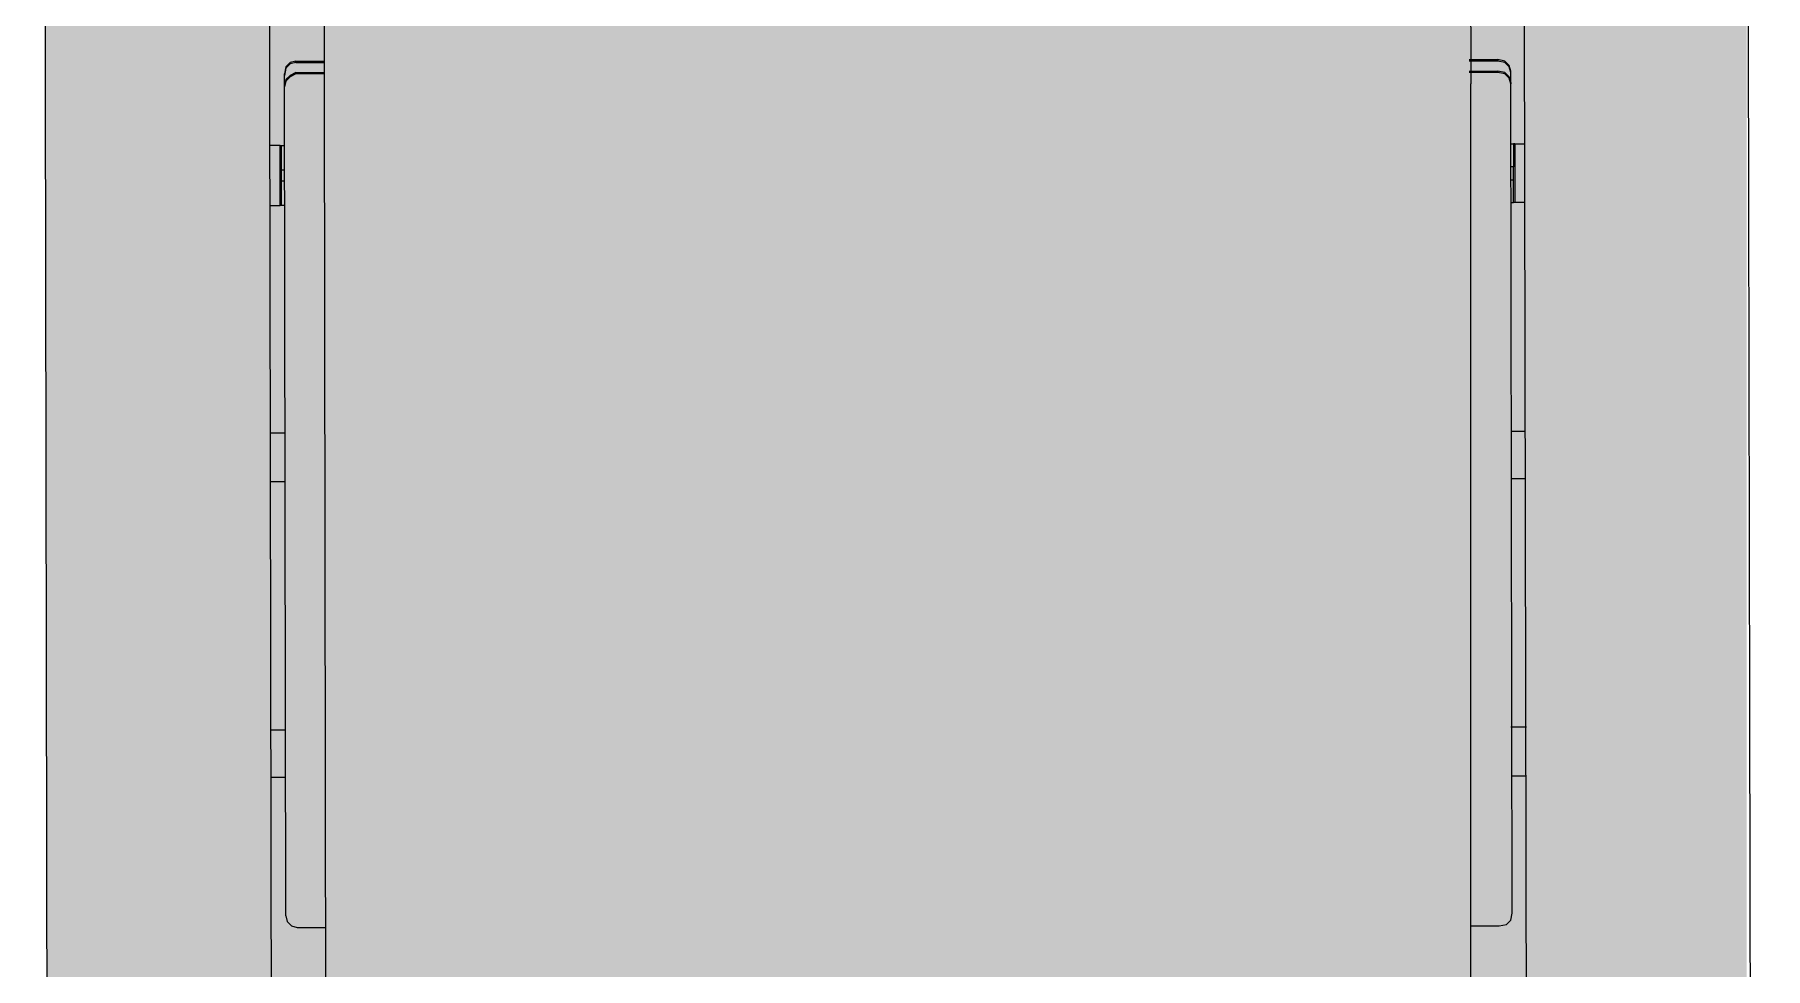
# Model space of a CAD drawing. Header units: millimetres. Extents: x 71819 to 78266, y 23672 to 38445.
# Drawn here: x 73996.2 to 74067.4, y 32699.3 to 32737.6 of the extents above; entities that cross this region are included whole.
import ezdxf

# ---------------------------------------------------------------- set-up
doc = ezdxf.new("R2010")
doc.units = ezdxf.units.MM
doc.layers.add('Plan Archi', color=8, linetype='Continuous')
doc.layers.add('PRISES DE COURANT', color=5, linetype='Continuous')

# ---------------------------------------------------------------- blocks, each defined once
blk = doc.blocks.new('MALETTI GREEN FIRST PLAN')
at = {"true_color": 0xffffff}
h = blk.add_hatch(color=7, dxfattribs=at)
h.dxf.hatch_style = 1
edge = h.paths.add_edge_path()
edge.add_line((-114.279, -23.901), (-114.279, 23.138))
edge.add_line((-114.279, 23.138), (-111.753, 23.138))
edge.add_line((-111.753, 23.138), (-111.753, 25.369))
edge.add_line((-111.753, 25.369), (-114.455, 25.369))
edge.add_arc((-106.826, 26.805), 7.763, 95.6038, 190.65635, ccw=False)
edge.add_line((-107.584, 34.53), (-34.451, 34.53))
edge.add_line((-34.451, 34.53), (-34.451, -35.294))
edge.add_line((-34.451, -35.294), (-106.82, -35.411))
edge.add_arc((-106.833, -27.699), 7.712, 168.72384, 270.09299, ccw=False)
edge.add_line((-114.396, -26.191), (-111.695, -26.191))
edge.add_line((-111.695, -26.191), (-111.695, -23.901))
edge.add_line((-111.695, -23.901), (-114.22, -23.904))
edge.add_line((-114.22, -23.904), (-114.279, -23.901))
at = {"lineweight": 25}
for points in [[(-44.455, 34.706), (-106.938, 34.589), (-108.23, 34.471), (-109.522, 34.119), (-110.696, 33.591), (-111.753, 32.827), (-112.693, 31.888), (-113.456, 30.831), (-114.044, 29.656), (-114.337, 28.364), (-114.455, 27.072)], [(-52.206, 25.487), (-114.455, 25.369), (-114.455, 27.072)], [(-56.904, 24.899), (-90.965, 24.841)], [(-88.498, 25.017), (-88.498, 25.428)], [(-88.498, 25.017), (-86.091, 25.017), (-86.091, 24.958)], [(-88.498, 25.017), (-88.498, 24.958)], [(-88.498, 24.841), (-88.498, 24.958), (-87.559, 24.958)], [(-87.03, 24.958), (-87.559, 24.958)], [(-87.559, 24.958), (-87.559, 24.841)], [(-86.091, 24.841), (-86.091, 24.958), (-87.03, 24.958)], [(-87.03, 24.841), (-87.03, 24.958)], [(-86.091, 25.428), (-86.091, 25.017)], [(-76.695, 24.841), (-76.695, 25.428)], [(-74.757, 24.841), (-74.757, 25.428)], [(-64.539, 25.487), (-64.539, 24.841)], [(-62.542, 24.899), (-62.542, 25.487)], [(-56.376, 24.371), (-56.435, 24.664), (-56.611, 24.841), (-56.904, 24.899)], [(-91.023, 24.841), (-91.493, 24.841), (-91.728, 24.782), (-91.904, 24.606), (-91.963, 24.312)], [(-91.963, 23.138), (-91.963, 24.312), (-91.904, 24.312), (-91.904, 23.138)], [(-91.435, 24.841), (-91.669, 24.782), (-91.846, 24.606), (-91.904, 24.312)], [(-91.023, 24.841), (-91.258, 24.782), (-91.435, 24.606), (-91.493, 24.312)], [(-91.493, 23.138), (-91.493, 24.312), (-91.435, 24.312), (-91.435, 23.138)], [(-90.965, 24.841), (-91.2, 24.782), (-91.376, 24.606), (-91.435, 24.312)], [(-91.023, 24.841), (-90.965, 24.841)], [(-56.376, 23.196), (-56.376, 24.371)], [(-90.847, -23.901), (-114.22, -23.901), (-114.279, 23.138), (-90.965, 23.196)], [(-52.97, 23.196), (-90.965, 23.196)], [(-91.846, -25.076), (-91.904, -25.076), (-91.904, -23.901)], [(-91.846, -25.076), (-91.846, -23.901)], [(-91.376, -25.076), (-91.435, -25.076), (-91.435, -23.901)], [(-91.376, -23.901), (-91.376, -25.076)], [(-52.794, -23.842), (-90.847, -23.901)], [(-56.317, -25.017), (-56.317, -23.842)], [(-91.904, -25.076), (-91.846, -25.31), (-91.669, -25.487), (-91.376, -25.545)], [(-91.846, -25.076), (-91.787, -25.31), (-91.611, -25.487), (-91.317, -25.545)], [(-91.435, -25.076), (-91.317, -25.31), (-91.141, -25.487), (-90.906, -25.545)], [(-91.376, -25.076), (-91.258, -25.31), (-91.082, -25.487), (-90.847, -25.545)], [(-91.317, -25.545), (-91.376, -25.545)], [(-90.906, -25.545), (-91.317, -25.545)], [(-56.787, -25.487), (-90.847, -25.545), (-90.906, -25.545)], [(-85.973, -25.545), (-85.973, -25.663), (-88.44, -25.663), (-88.44, -25.545)], [(-87.441, -25.663), (-87.441, -25.545)], [(-86.971, -25.545), (-86.971, -25.663)], [(-76.636, -26.133), (-76.636, -25.545)], [(-74.639, -26.133), (-74.639, -25.545)], [(-64.421, -25.545), (-64.421, -26.133)], [(-62.483, -26.074), (-62.483, -25.487)], [(-56.787, -25.487), (-56.552, -25.428), (-56.376, -25.252), (-56.317, -25.017)], [(-51.913, -26.074), (-114.396, -26.191), (-114.396, -27.836)], [(-85.973, -25.721), (-88.44, -25.721), (-88.44, -25.663)], [(-88.44, -25.721), (-88.44, -26.133)], [(-85.973, -25.663), (-85.973, -25.721)], [(-85.973, -26.133), (-85.973, -25.721)], [(-106.82, -35.411), (-43.574, -35.294)]]:
    blk.add_lwpolyline(points, dxfattribs=at)

msp = doc.modelspace()

# ---------------------------------------------------------------- linework, layer by layer
at = {"layer": 'PRISES DE COURANT', "color": 6}
msp.add_arc((74245.476, 32817.692), 286.068, 169.57918, 231.48979, dxfattribs=at)

# ---------------------------------------------------------------- block references
at = {"layer": 'Plan Archi', "linetype": 'Continuous', "rotation": 270}
msp.add_blockref('MALETTI GREEN FIRST PLAN', (74032.049, 32644.656), dxfattribs=at)

doc.saveas('drawing.dxf')
